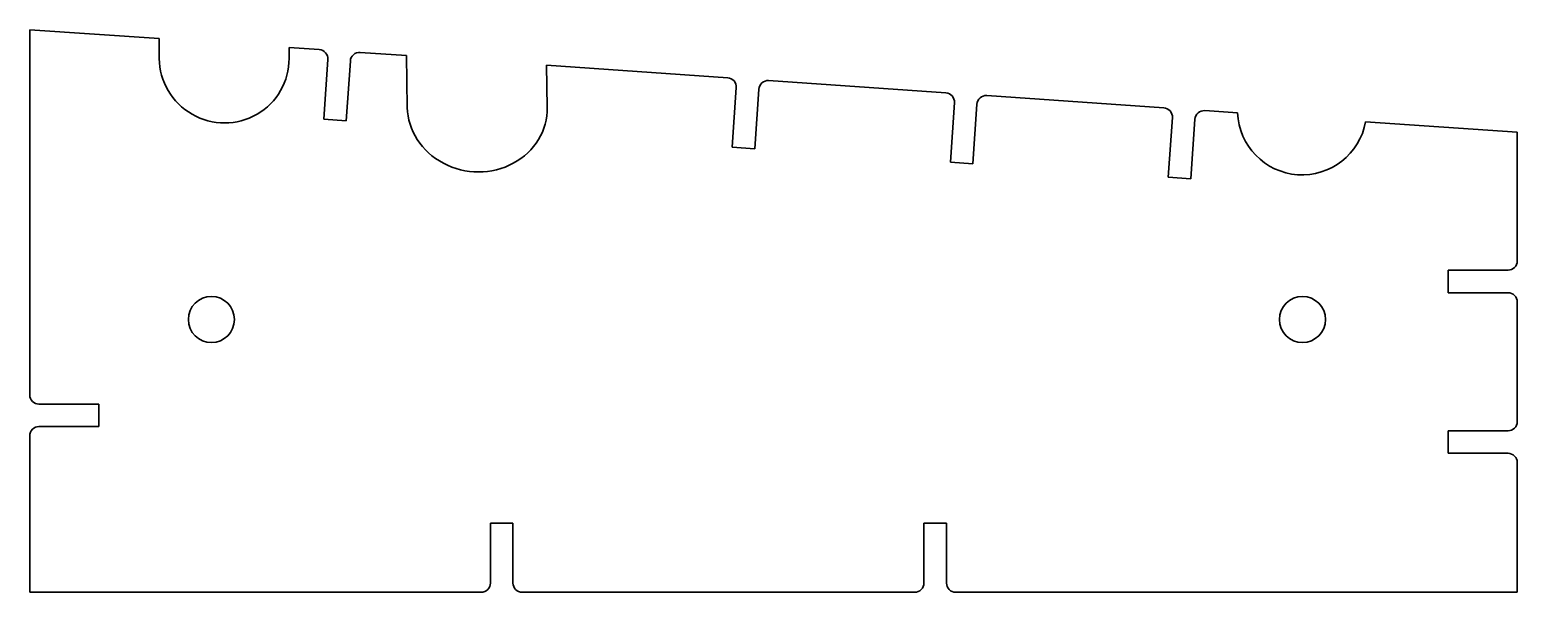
# Model space of a CAD drawing. Extents: x 49 to 372, y 98 to 221.
import ezdxf

# ---------------------------------------------------------------- set-up
doc = ezdxf.new("R2010")
doc.units = 0

msp = doc.modelspace()

# ---------------------------------------------------------------- linework, layer by layer
at = {"color": 7, "lineweight": 35}
for p, q in [((49.305176, 141.346893), (49.305176, 220.703888)), ((49.305176, 220.703888), (77.380676, 218.768784)), ((77.411224, 214.476166), (77.380676, 218.768784)), ((105.587784, 216.824615), (105.604446, 214.481842)), ((105.587784, 216.824615), (112.156052, 216.371887)), ((114.013794, 214.239105), (113.119888, 201.269867)), ((118.008286, 200.932938), (118.902191, 213.902176)), ((121.034988, 215.759918), (131.085388, 215.067184)), ((131.27121, 203.823486), (131.085388, 215.067184)), ((161.641861, 203.818741), (161.491714, 212.971436)), ((161.491714, 212.971436), (200.827988, 210.260178)), ((201.791824, 195.158157), (202.68573, 208.127396)), ((207.574127, 207.790466), (206.680222, 194.821228)), ((209.706924, 209.648209), (248.187912, 206.995895)), ((250.045654, 204.863113), (249.151749, 191.893875)), ((254.040146, 191.556946), (254.934052, 204.526184)), ((257.066833, 206.383926), (295.503357, 203.73468)), ((113.119888, 201.269867), (118.008286, 200.932938)), ((296.467224, 188.63266), (297.361115, 201.601898)), ((302.249512, 201.264954), (301.355621, 188.295731)), ((304.382294, 203.122696), (311.522125, 202.630585)), ((339.295258, 200.716324), (372.221344, 198.446899)), ((372.221405, 170.446899), (372.221344, 198.446899)), ((206.680222, 194.821228), (201.791824, 195.158157)), ((249.151749, 191.893875), (254.040146, 191.556946)), ((301.355621, 188.295731), (296.467224, 188.63266)), ((357.221436, 168.446869), (370.221436, 168.446899)), ((357.221436, 163.54686), (357.221436, 168.446869)), ((370.221436, 163.54689), (357.221436, 163.54686)), ((372.221497, 135.54689), (372.221436, 161.546906)), ((51.305176, 139.346893), (64.305176, 139.346893)), ((64.305176, 139.346893), (64.305176, 134.446899)), ((49.305176, 98.446892), (49.305176, 132.446899)), ((64.305176, 134.446899), (51.305176, 134.446899)), ((357.221497, 133.54686), (370.221497, 133.54689)), ((357.221497, 128.646866), (357.221497, 133.54686)), ((370.221497, 128.646896), (357.221497, 128.646866)), ((372.221558, 98.446892), (372.221497, 126.646889)), ((149.305161, 113.446892), (154.205154, 113.446892)), ((149.305161, 100.446892), (149.305161, 113.446892)), ((154.205154, 113.446892), (154.205154, 100.446892)), ((243.422165, 113.446892), (248.322159, 113.446892)), ((243.422165, 100.446892), (243.422165, 113.446892)), ((248.322159, 113.446892), (248.322159, 100.446892)), ((49.305176, 98.446892), (147.305161, 98.446892)), ((156.205154, 98.446892), (241.422165, 98.446892)), ((250.322174, 98.446892), (372.221558, 98.447159))]:
    msp.add_line(p, q, dxfattribs=at)
for centre in [(88.737106, 157.732071), (325.592102, 157.732071)]:
    msp.add_circle(centre, 5, dxfattribs=at)
for centre, start, end in [((112.018524, 214.376633), 356.057126, 86.057126), ((120.897461, 213.764648), 86.057126, 176.057128), ((200.69046, 208.264923), 356.057126, 86.057126), ((209.569397, 207.652939), 86.057126, 176.057128), ((248.050385, 205.000641), 356.057126, 86.057126), ((256.929321, 204.388657), 86.057126, 176.057128), ((295.365845, 201.73941), 356.057126, 86.057126), ((304.244781, 201.127441), 86.057126, 176.057128), ((370.221405, 170.446899), 270.000127, 0.000125), ((370.221436, 161.54689), 0.000125, 90.000125), ((51.305176, 141.346893), 179.999995, 269.999997), ((51.305176, 132.446899), 90.000003, 180.000005), ((370.221497, 135.54689), 270.000127, 0.000125), ((370.221497, 126.646889), 0.000125, 90.000125), ((147.305161, 100.446892), 269.999997, 360), ((156.205154, 100.446892), 179.999995, 269.999997), ((241.422165, 100.446892), 269.999997, 360), ((250.322159, 100.446892), 179.999995, 270.000127)]:
    msp.add_arc(centre, 2, start, end, dxfattribs=at)
for centre, major_axis, ratio, start_param, end_param in [((91.507828, 214.479004), (12.636536, -6.302423), 0.991432, 3.6078851553, 6.7494778089), ((146.456528, 203.821121), (15.112366, -1.639864), 0.920987, 3.2587036753, 6.4002963289), ((325.511627, 203.17308), (-1.084351, 13.971689), 0.999022, 1.5321368264, 4.4587858091)]:
    msp.add_ellipse(centre, major_axis=major_axis, ratio=ratio, start_param=start_param, end_param=end_param, dxfattribs=at)

doc.saveas('drawing.dxf')
